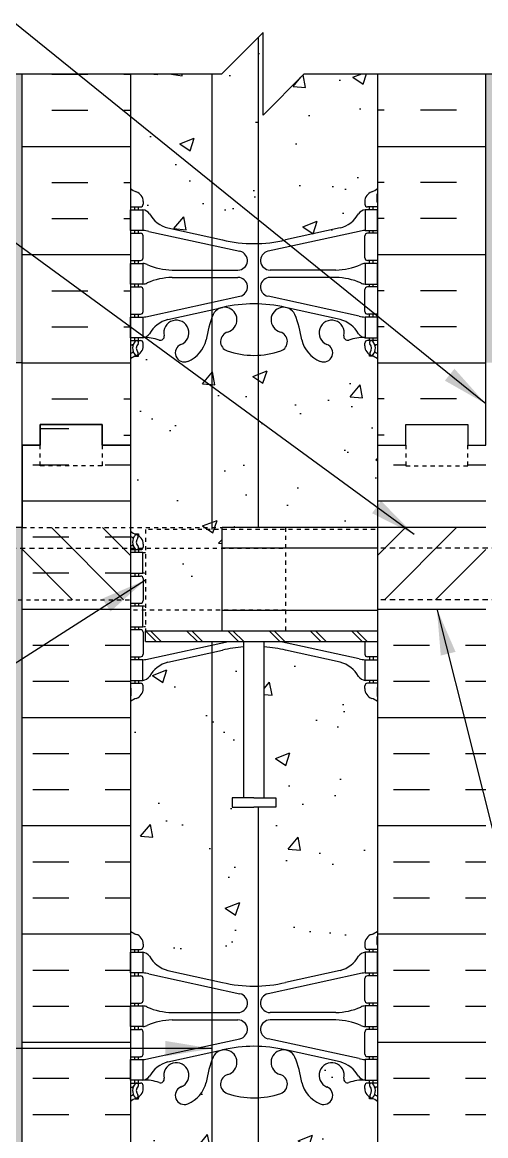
# Model space of a CAD drawing. Header units: inches. Extents: x 380.7 to 431.2, y 168.7 to 250.6.
# Drawn here: x 400.33 to 411.58, y 197.98 to 224.98 of the extents above; entities that cross this region are included whole.
import ezdxf

# ---------------------------------------------------------------- set-up
doc = ezdxf.new("R2010")
doc.units = ezdxf.units.IN
doc.header["$LTSCALE"] = 0.5
doc.header["$MEASUREMENT"] = 0
doc.linetypes.add('DASHED2', pattern=[0.375, 0.25, -0.125])
doc.linetypes.add('HIDDEN2', pattern=[0.1875, 0.125, -0.0625])
for name, color, linetype in [('HATCH', 12, 'Continuous'), ('Hidden2', 12, 'HIDDEN2'), ('line25', 2, 'Continuous'), ('LINE3', 3, 'Continuous'), ('LINE50', 5, 'Continuous'), ('LINE9', 9, 'Continuous'), ('TEXT', 4, 'Continuous'), ('Web_Edge', 9, 'Continuous')]:
    doc.layers.add(name, color=color, linetype=linetype)
doc.styles.add('DIM', font='romans.shx', dxfattribs={"width": 0.7})
doc.dimstyles.new('ext_12', dxfattribs={"dimscale": 12, "dimtxt": 0.09375, "dimasz": 0.09375, "dimexe": 0.09375, "dimexo": 0.0625, "dimgap": 0.0625, "dimtad": 1, "dimdec": 1, "dimzin": 3, "dimdsep": 46, "dimlunit": 4, "dimtxsty": 'DIM', "dimcen": 0.09, "dimdle": 0.09375, "dimclrt": 4, "dimadec": 0, "dimazin": 0, "dimtfac": 1, "dimtdec": 1, "dimtmove": 2, "dimatfit": 3, "dimfxl": 1, "dimfrac": 2, "dimtolj": 1, "dimtzin": 0, "dimarcsym": 0})

msp = doc.modelspace()

# ---------------------------------------------------------------- hatches: boundary and pattern name
at = {"layer": 'HATCH'}
h = msp.add_hatch(dxfattribs=at)
h.set_pattern_fill('AR-CONC', color=256, scale=0.5)
h.set_pattern_definition([(50, (0, 0), (3.586301, -0.31376), [0.375, -4.125]), (355, (0, 0), (-0.693757, 3.76096), [0.3, -3.3]), (100.45144, (0.299, -0.026), (2.892544, 3.4472), [0.3187, -3.50571]), (46.1842, (0, 1), (5.336207, -0.827596), [0.5625, -6.1875]), (96.6356, (0.4447, 0.931), (4.67331, 4.870593), [0.47805, -5.25857]), (351.1842, (0, 1), (4.67331, 4.87059), [0.45, -4.95]), (21, (0.5, 0.75), (2.984535, -2.013094), [0.375, -4.125]), (326, (0.5, 0.75), (1.216577, 3.62575), [0.3, -3.3]), (71.45144, (0.7487, 0.5822), (4.201112, 1.612656), [0.3187, -3.50571]), (37.5, (0, 0), (0.0607993, 1.6644693), [0, -3.26, 0, -3.35, 0, -3.3125]), (7.5, (0, 0), (1.315348, 1.9720586), [0, -1.91, 0, -3.185, 0, -1.2625]), (327.5, (-1.115, 0), (2.669112, -0.1127744), [0, -1.25, 0, -3.9, 0, -5.175]), (317.5, (-1.615, 0), (2.915931, 0.500525), [0, -1.625, 0, -2.59, 0, -3.675])])
h.paths.add_polyline_path([(411.575, 241.057), (411.074, 241.057), (410.85, 241.139), (411.075, 241.22), (411.575, 241.22), (411.575, 242.954), (412.075, 242.954), (405.95, 243.954), (399.825, 242.954), (400.325, 242.954), (400.325, 241.22), (400.826, 241.22), (401.05, 241.139), (400.826, 241.057), (400.325, 241.057), (400.325, 232.727), (400.763, 232.727), (400.763, 233.227), (402.263, 233.227), (402.263, 232.727), (402.95, 232.727), (402.95, 230.638, 0.064398), (403.06, 230.572), (403.15, 230.572), (403.15, 230.531, -0.249069), (403.26, 230.323), (403.26, 230.256, -0.414214), (403.198, 230.193), (403.15, 230.193), (403.15, 230.123), (403.255, 230.123, 0.10046), (403.649, 230.181, -0.601435), (403.768, 230.076, 2.182095), (404.178, 230.289, -1), (404.342, 230.697, -0.24438), (404.79, 230.176, 0.053157), (404.956, 229.562, 1.553132), (405.314, 229.987, -0.735593), (405.302, 230.445, -0.082755), (405.95, 230.553, -0.082755), (406.599, 230.445, -0.735593), (406.586, 229.987, 1.553132), (406.944, 229.562, 0.053157), (407.11, 230.176, -0.24438), (407.558, 230.697, -1), (407.722, 230.289, 2.182095), (408.132, 230.076, -0.601435), (408.251, 230.181, 0.10046), (408.645, 230.123), (408.75, 230.123), (408.75, 230.193), (408.703, 230.193, -0.414214), (408.64, 230.256), (408.64, 230.323, -0.249069), (408.75, 230.531), (408.75, 230.572), (408.84, 230.572, 0.064398), (408.95, 230.638), (408.95, 232.727), (409.638, 232.727), (409.638, 233.227), (411.138, 233.227), (411.138, 232.727), (411.575, 232.727)])
h.paths.add_polyline_path([(405.753, 240.993), (406.016, 240.69), (406.05, 240.708, -2.114532), (406.05, 240.651), (406.016, 240.69), (405.734, 240.546, -1.846412)], flags=16)
h.paths.add_polyline_path([(406.169, 227.227), (406.169, 225.227), (407.169, 226.227), (408.95, 226.227), (408.95, 226.509, 0.082415), (408.807, 226.588, -0.317837), (408.64, 226.823), (408.64, 226.891, -0.414214), (408.703, 226.953), (408.75, 226.953), (408.75, 227.023), (408.645, 227.023, -0.188973), (408.489, 227.118, 0.196323), (408.04, 227.465), (406.718, 227.755, 0.057795), (405.95, 227.844, 0.057795), (405.182, 227.755), (403.86, 227.465, 0.196323), (403.411, 227.118, -0.188973), (403.255, 227.023), (403.15, 227.023), (403.15, 226.953), (403.198, 226.953, -0.414214), (403.26, 226.891), (403.26, 226.823, -0.317837), (403.094, 226.588, 0.082415), (402.95, 226.509), (402.95, 226.227), (405.169, 226.227)])
h.paths.add_polyline_path([(408.95, 223.727), (407.169, 223.727), (406.169, 222.727), (406.169, 224.727), (405.169, 223.727), (402.95, 223.727), (402.95, 220.946, 0.082415), (403.094, 220.867, -0.317837), (403.26, 220.631), (403.26, 220.564, -0.414214), (403.198, 220.501), (403.15, 220.501), (403.15, 220.431), (403.255, 220.431, -0.188973), (403.411, 220.336, 0.196323), (403.86, 219.99), (405.182, 219.7, 0.057795), (405.95, 219.61, 0.057795), (406.718, 219.7), (408.04, 219.99, 0.196323), (408.489, 220.336, -0.188973), (408.645, 220.431), (408.75, 220.431), (408.75, 220.501), (408.703, 220.501, -0.414214), (408.64, 220.564), (408.64, 220.631, -0.317837), (408.807, 220.867, 0.082415), (408.95, 220.946)])
h.paths.add_polyline_path([(408.95, 216.816, 0.064398), (408.84, 216.882), (408.75, 216.882), (408.75, 216.924, -0.249069), (408.64, 217.131), (408.64, 217.199, -0.414214), (408.703, 217.261), (408.75, 217.261), (408.75, 217.331), (408.645, 217.331, 0.10046), (408.251, 217.274, -0.601435), (408.132, 217.379, 2.182095), (407.722, 217.166, -1), (407.558, 216.757, -0.24438), (407.11, 217.278, 0.053157), (406.944, 217.892, 0.223253), (406.744, 218.057), (406.724, 218.061, 0.955472), (406.586, 217.468, -0.735593), (406.599, 217.01, -0.082755), (405.95, 216.902, -0.082755), (405.302, 217.01, -0.735593), (405.314, 217.468, 0.955472), (405.176, 218.061), (405.156, 218.057, 0.223253), (404.956, 217.892, 0.053157), (404.79, 217.278, -0.24438), (404.342, 216.757, -1), (404.178, 217.166, 2.182095), (403.768, 217.379, -0.601435), (403.649, 217.274, 0.10046), (403.255, 217.331), (403.15, 217.331), (403.15, 217.261), (403.198, 217.261, -0.414214), (403.26, 217.199), (403.26, 217.131, -0.249069), (403.15, 216.924), (403.15, 216.882), (403.06, 216.882, 0.064398), (402.95, 216.816), (402.95, 214.727), (402.95, 212.727), (405.176, 212.727), (408.95, 212.727), (408.95, 214.727)])
h.paths.add_polyline_path([(405.176, 212.68), (403.315, 212.68), (403.315, 212.227), (405.176, 212.227)], flags=17)
h.paths.add_polyline_path([(405.176, 212.227), (403.315, 212.227), (403.315, 210.727), (405.176, 210.727)])
h.paths.add_polyline_path([(405.176, 210.727), (403.315, 210.727), (403.315, 210.227), (405.176, 210.227)])
h.paths.add_polyline_path([(408.95, 208.509, 0.082415), (408.807, 208.588, -0.317837), (408.64, 208.823), (408.64, 208.891, -0.414214), (408.703, 208.953), (408.75, 208.953), (408.75, 209.023), (408.645, 209.023, -0.188973), (408.489, 209.118, 0.196323), (408.04, 209.465), (406.718, 209.755, 0.039111), (406.2, 209.835), (406.2, 206.175), (406.479, 206.175), (406.479, 205.949), (406.219, 205.949), (405.95, 205.949), (405.422, 205.949), (405.422, 206.175), (405.7, 206.175), (405.7, 209.835, 0.039111), (405.182, 209.755), (403.86, 209.465, 0.196323), (403.411, 209.118, -0.188973), (403.255, 209.023), (403.15, 209.023), (403.15, 208.953), (403.198, 208.953, -0.414214), (403.26, 208.891), (403.26, 208.823, -0.317837), (403.094, 208.588, 0.082415), (402.95, 208.509), (402.95, 202.946, 0.082415), (403.094, 202.867, -0.317837), (403.26, 202.631), (403.26, 202.564, -0.414214), (403.198, 202.501), (403.15, 202.501), (403.15, 202.431), (403.255, 202.431, -0.188973), (403.411, 202.336, 0.196323), (403.86, 201.99), (405.182, 201.7, 0.057795), (405.95, 201.61, 0.057795), (406.718, 201.7), (408.04, 201.99, 0.196323), (408.489, 202.336, -0.188973), (408.645, 202.431), (408.75, 202.431), (408.75, 202.501), (408.703, 202.501, -0.414214), (408.64, 202.564), (408.64, 202.631, -0.317837), (408.807, 202.867, 0.082415), (408.95, 202.946)])
h.paths.add_polyline_path([(403.315, 211.616, 0.015101), (403.255, 211.623), (403.15, 211.623), (403.15, 211.553), (403.198, 211.553, -0.414214), (403.26, 211.491), (403.26, 210.956, -0.414214), (403.198, 210.893), (403.15, 210.893), (403.15, 210.823), (403.255, 210.823, -0.069724), (403.315, 210.814)])
h.paths.add_polyline_path([(405.329, 209.968), (403.315, 209.968), (403.315, 210.227), (403.315, 210.333, -0.069724), (403.255, 210.323), (403.15, 210.323), (403.15, 210.253), (403.198, 210.253, -0.414214), (403.26, 210.191), (403.26, 209.656, -0.414214), (403.198, 209.593), (403.15, 209.593), (403.15, 209.523), (403.255, 209.523, 0.036537), (403.399, 209.547)])
h.paths.add_polyline_path([(403.315, 212.68), (405.176, 212.68), (405.176, 212.727), (402.95, 212.727), (402.95, 212.638, 0.064398), (403.06, 212.572), (403.15, 212.572), (403.15, 212.531, -0.249069), (403.26, 212.323), (403.26, 212.256, -0.119718), (403.253, 212.227), (403.315, 212.227)])
h.paths.add_polyline_path([(403.315, 212.227), (403.253, 212.227, -0.280582), (403.198, 212.193), (403.15, 212.193), (403.15, 212.123), (403.255, 212.123, 0.014996), (403.315, 212.122)])
h.paths.add_polyline_path([(408.95, 196.727), (408.95, 198.816, 0.064398), (408.84, 198.882), (408.75, 198.882), (408.75, 198.924, -0.249069), (408.64, 199.131), (408.64, 199.199, -0.414214), (408.703, 199.261), (408.75, 199.261), (408.75, 199.331), (408.645, 199.331, 0.10046), (408.251, 199.274, -0.601435), (408.132, 199.379, 2.182095), (407.722, 199.166, -1), (407.558, 198.757, -0.24438), (407.11, 199.278, 0.053157), (406.944, 199.892, 0.223253), (406.744, 200.057), (406.724, 200.061, 0.955472), (406.586, 199.468, -0.735593), (406.599, 199.01, -0.082755), (405.95, 198.902, -0.082755), (405.302, 199.01, -0.735593), (405.314, 199.468, 0.955472), (405.176, 200.061), (405.156, 200.057, 0.223253), (404.956, 199.892, 0.053157), (404.79, 199.278, -0.24438), (404.342, 198.757, -1), (404.178, 199.166, 2.182095), (403.768, 199.379, -0.601435), (403.649, 199.274, 0.10046), (403.255, 199.331), (403.15, 199.331), (403.15, 199.261), (403.198, 199.261, -0.414214), (403.26, 199.199), (403.26, 199.131, -0.249069), (403.15, 198.924), (403.15, 198.882), (403.06, 198.882, 0.064398), (402.95, 198.816), (402.95, 196.727), (402.95, 194.638, 0.064398), (403.06, 194.572), (403.15, 194.572), (403.15, 194.531, -0.249069), (403.26, 194.323), (403.26, 194.256, -0.414214), (403.198, 194.193), (403.15, 194.193), (403.15, 194.123), (403.255, 194.123, 0.10046), (403.649, 194.181, -0.601435), (403.768, 194.076, 2.182095), (404.178, 194.289, -1), (404.342, 194.697, -0.24438), (404.79, 194.176, 0.053157), (404.956, 193.562, 0.223253), (405.156, 193.397), (405.176, 193.393, 0.955472), (405.314, 193.987, -0.735593), (405.302, 194.445, -0.082755), (405.95, 194.553, -0.082755), (406.599, 194.445, -0.735593), (406.586, 193.987, 0.955472), (406.724, 193.393), (406.744, 193.397, 0.223253), (406.944, 193.562, 0.053157), (407.11, 194.176, -0.24438), (407.558, 194.697, -1), (407.722, 194.289, 2.182095), (408.132, 194.076, -0.601435), (408.251, 194.181, 0.10046), (408.645, 194.123), (408.75, 194.123), (408.75, 194.193), (408.703, 194.193, -0.414214), (408.64, 194.256), (408.64, 194.323, -0.249069), (408.75, 194.531), (408.75, 194.572), (408.84, 194.572, 0.064398), (408.95, 194.638)])
h.paths.add_polyline_path([(408.95, 190.509, 0.082415), (408.807, 190.588, -0.317837), (408.64, 190.823), (408.64, 190.891, -0.414214), (408.703, 190.953), (408.75, 190.953), (408.75, 191.023), (408.645, 191.023, -0.188973), (408.489, 191.118, 0.196323), (408.04, 191.465), (406.718, 191.755, 0.057795), (405.95, 191.844, 0.057795), (405.182, 191.755), (403.86, 191.465, 0.196323), (403.411, 191.118, -0.188973), (403.255, 191.023), (403.15, 191.023), (403.15, 190.953), (403.198, 190.953, -0.414214), (403.26, 190.891), (403.26, 190.823, -0.317837), (403.094, 190.588, 0.082415), (402.95, 190.509), (402.95, 187.73), (404.95, 187.73), (405.95, 188.73), (405.95, 187.73), (405.95, 186.73), (406.95, 187.73), (408.95, 187.73)])
h = msp.add_hatch(dxfattribs=at)
h.set_pattern_fill('AR-SAND', color=256, scale=0.25, style=0)
h.set_pattern_definition([(37.5, (411.86765, 230.958), (-0.015748, 0.481706), [0, -0.38, 0, -0.425, 0, -0.40625]), (7.5, (411.86765, 230.958), (0.442444, 0.705537), [0, -0.205, 0, -0.3425, 0, -0.13125]), (327.5, (411.56015, 230.958), (0.778535, 0.001415), [0, -0.125, 0, -0.45, 0, -0.5875]), (317.5, (411.56015, 230.958), (0.751532, 0.21942), [0, -0.0625, 0, -0.295, 0, -0.3375])])
h.paths.add_polyline_path([(412.075, 241.057), (411.575, 241.057), (411.575, 232.727), (411.575, 226.227), (412.075, 226.227)])
h.paths.add_polyline_path([(412.075, 242.954), (411.575, 242.954), (411.575, 241.22), (412.075, 241.22)])
h.paths.add_polyline_path([(399.825, 241.057), (399.825, 226.227), (400.325, 226.227), (400.325, 232.727), (400.325, 241.057)])
h.paths.add_polyline_path([(400.325, 242.954), (399.825, 242.954), (399.825, 241.22), (400.325, 241.22)])
h.paths.add_polyline_path([(400.325, 223.727), (399.825, 223.727), (399.825, 216.727), (400.325, 216.727)])
h.paths.add_polyline_path([(412.075, 223.727), (411.575, 223.727), (411.575, 216.727), (412.075, 216.727)])
h = msp.add_hatch(dxfattribs=at)
h.set_pattern_fill('INSUL', color=256, scale=7, style=0)
h.set_pattern_definition([(0, (-2523.2114, -182.2822), (0, 2.625), []), (0, (-2523.2114, -181.4072), (0, 2.625), [0.875, -0.875]), (0, (-2523.2114, -180.5322), (0, 2.625), [0.875, -0.875])])
h.paths.add_polyline_path([(402.95, 223.727), (400.325, 223.727), (400.325, 214.727), (400.763, 214.727), (400.763, 215.227), (402.263, 215.227), (402.263, 214.727), (402.95, 214.727)])
h = msp.add_hatch(dxfattribs=at)
h.set_pattern_fill('INSUL', color=256, scale=7, style=0)
h.set_pattern_definition([(180, (3335.1118, -182.2822), (0, 2.625), []), (180, (3335.1118, -181.4072), (0, 2.625), [0.875, -0.875]), (180, (3335.1118, -180.5322), (0, 2.625), [0.875, -0.875])])
h.paths.add_polyline_path([(411.575, 223.727), (408.95, 223.727), (408.95, 214.727), (409.638, 214.727), (409.638, 215.227), (411.138, 215.227), (411.138, 214.727), (411.575, 214.727)])
h = msp.add_hatch(dxfattribs=at)
h.set_pattern_fill('INSUL', color=256, scale=7, style=0)
h.set_pattern_definition([(0, (409.3325, 202.875), (0, 2.625), []), (0, (409.3325, 203.75), (0, 2.625), [0.875, -0.875]), (0, (409.3325, 204.625), (0, 2.625), [0.875, -0.875])])
h.paths.add_polyline_path([(411.575, 210.977), (408.95, 210.977), (408.95, 196.727), (409.638, 196.727), (409.638, 197.227), (411.138, 197.227), (411.138, 196.727), (411.575, 196.727)])
h.paths.add_polyline_path([(411.575, 214.727), (411.138, 214.727), (411.138, 214.227), (409.638, 214.227), (409.638, 214.727), (408.95, 214.727), (408.95, 212.727), (411.575, 212.727)])
h.paths.add_polyline_path([(400.325, 196.727), (400.763, 196.727), (400.763, 197.227), (402.263, 197.227), (402.263, 196.727), (402.95, 196.727), (402.95, 214.727), (402.263, 214.727), (402.263, 215.227), (400.763, 215.227), (400.763, 214.727), (400.325, 214.727)])
h = msp.add_hatch(dxfattribs=at)
h.set_pattern_fill('AR-SAND', color=256, scale=0.25, style=0)
h.set_pattern_definition([(142.5, (575.3307, -51.72275), (0.01574834, 0.48170594), [0, -0.38, 0, -0.425, 0, -0.40625]), (172.5, (575.3307, -51.72275), (-0.4424442, 0.7055365), [0, -0.205, 0, -0.3425, 0, -0.13125]), (212.5, (575.6382, -51.72275), (-0.77853547, 0.00141476), [0, -0.125, 0, -0.45, 0, -0.5875]), (222.5, (575.6382, -51.72275), (-0.7515317, 0.2194189), [0, -0.0625, 0, -0.295, 0, -0.3375])])
h.paths.add_polyline_path([(399.825, 212.727), (400.325, 212.727), (400.325, 196.668), (400.325, 187.668), (399.825, 187.668)])
h = msp.add_hatch(dxfattribs=at)
h.set_pattern_fill('ANSI31', color=256, scale=7, style=0)
h.set_pattern_definition([(135, (480.0575, 17.3853), (0.6187184, 0.6187184), [])])
h.paths.add_polyline_path([(400.325, 212.227), (402.95, 212.227), (402.95, 210.977), (400.325, 210.977)])
h.paths.add_polyline_path([(400.325, 212.727), (402.825, 212.727), (402.95, 212.727), (402.95, 212.227), (400.325, 212.227)])
h = msp.add_hatch(dxfattribs=at)
h.set_pattern_fill('ANSI31', color=256, scale=7, style=0)
h.set_pattern_definition([(45, (331.8429, 17.3853), (-0.6187184, 0.6187184), [])])
h.paths.add_polyline_path([(411.575, 212.227), (408.95, 212.227), (408.95, 210.977), (411.575, 210.977)])
h.paths.add_polyline_path([(411.575, 212.727), (409.075, 212.727), (408.95, 212.727), (408.95, 212.227), (411.575, 212.227)])

# ---------------------------------------------------------------- linework, layer by layer
at = {"layer": 'HATCH', "linetype": 'HIDDEN2'}
for p, q in [((403.315, 212.68), (403.315, 210.227)), ((408.888, 212.68), (403.315, 212.68))]:
    msp.add_line(p, q, dxfattribs=at)
at = {"layer": 'HATCH', "linetype": 'HIDDEN2', "ltscale": 2}
for p, q in [((399.825, 212.227), (402.95, 212.227)), ((412.075, 212.227), (408.95, 212.227)), ((412.075, 210.977), (408.95, 210.977))]:
    msp.add_line(p, q, dxfattribs=at)
at = {"layer": 'HATCH'}
for p, q in [((403.315, 210.227), (403.575, 209.968)), ((403.44, 210.227), (403.7, 209.968)), ((404.315, 210.227), (404.575, 209.968)), ((404.44, 210.227), (404.7, 209.968)), ((405.315, 210.227), (405.575, 209.968)), ((405.44, 210.227), (405.7, 209.968)), ((406.315, 210.227), (406.575, 209.968)), ((406.44, 210.227), (406.7, 209.968)), ((407.315, 210.227), (407.575, 209.968)), ((407.44, 210.227), (407.7, 209.968)), ((408.315, 210.227), (408.575, 209.968)), ((408.44, 210.227), (408.7, 209.968))]:
    msp.add_line(p, q, dxfattribs=at)
at = {"layer": 'Hidden2'}
for p, q in [((406.725, 210.227), (406.725, 212.727)), ((402.95, 212.227), (406.725, 212.227)), ((399.825, 210.977), (402.95, 210.977)), ((406.725, 210.727), (402.95, 210.727))]:
    msp.add_line(p, q, dxfattribs=at)
msp.add_lwpolyline([(400.325, 212.727), (405.176, 212.727)], dxfattribs=at)
at = {"layer": 'line25'}
for p, q in [((402.95, 223.727), (402.95, 214.727)), ((408.95, 223.727), (409.075, 223.727)), ((408.95, 223.727), (408.95, 214.727)), ((399.825, 216.727), (400.325, 216.727)), ((402.95, 214.727), (402.95, 196.727)), ((408.95, 214.727), (408.95, 196.727)), ((400.325, 212.727), (381.685, 212.727)), ((405.176, 210.227), (405.176, 212.727)), ((408.95, 212.227), (405.176, 212.227)), ((405.176, 210.727), (408.95, 210.727)), ((403.315, 210.227), (408.95, 210.227)), ((403.315, 209.968), (403.315, 210.227)), ((403.315, 209.968), (408.95, 209.968)), ((405.7, 206.175), (405.7, 209.968)), ((406.2, 206.175), (406.2, 209.968))]:
    msp.add_line(p, q, dxfattribs=at)
for points in [[(411.575, 212.727), (405.176, 212.727)], [(405.95, 206.175), (405.422, 206.175), (405.422, 205.949), (405.95, 205.949)], [(405.95, 206.175), (406.479, 206.175), (406.479, 205.949), (406.219, 205.949)], [(406.219, 205.949), (405.95, 205.949)]]:
    msp.add_lwpolyline(points, dxfattribs=at)
at = {"layer": 'LINE3'}
for p, q in [((406.05, 224.608), (406.05, 212.727)), ((404.927, 223.727), (404.927, 212.68)), ((404.927, 209.968), (404.927, 187.73)), ((406.05, 205.949), (406.05, 186.83))]:
    msp.add_line(p, q, dxfattribs=at)
at = {"layer": 'LINE50'}
for p, q in [((400.325, 214.727), (400.325, 223.727)), ((400.325, 196.727), (400.325, 214.727)), ((400.325, 214.727), (400.325, 212.727))]:
    msp.add_line(p, q, dxfattribs=at)
for points in [[(408.95, 214.727), (409.638, 214.727), (409.638, 215.227), (411.138, 215.227), (411.138, 214.727), (411.575, 214.727), (411.575, 223.727)], [(402.95, 214.727), (402.263, 214.727), (402.263, 215.227), (400.763, 215.227), (400.763, 214.727), (400.325, 214.727)], [(400.325, 214.727), (400.763, 214.727), (400.763, 215.227), (402.263, 215.227), (402.263, 214.727), (402.95, 214.727)]]:
    msp.add_lwpolyline(points, dxfattribs=at)
at = {"layer": 'LINE9'}
for p, q in [((405.169, 223.727), (406.169, 224.727)), ((406.169, 222.727), (406.169, 224.727)), ((399.013, 223.727), (405.169, 223.727)), ((407.169, 223.727), (406.169, 222.727)), ((407.169, 223.727), (413.325, 223.727))]:
    msp.add_line(p, q, dxfattribs=at)
at = {"layer": 'LINE9', "linetype": 'DASHED2', "ltscale": 0.15}
for points in [[(402.263, 214.727), (402.263, 214.727), (402.263, 214.227), (400.763, 214.227), (400.763, 214.727), (400.763, 214.727)], [(402.263, 214.727), (402.263, 214.727), (402.263, 214.227), (400.763, 214.227), (400.763, 214.727), (400.763, 214.727)], [(409.638, 214.727), (409.638, 214.727), (409.638, 214.227), (411.138, 214.227), (411.138, 214.727), (411.138, 214.727)]]:
    msp.add_lwpolyline(points, dxfattribs=at)
at = {"layer": 'Web_Edge'}
for p, q in [((402.96, 220.621), (402.96, 220.807)), ((408.94, 220.621), (408.94, 220.807)), ((403.26, 220.631), (403.26, 220.564)), ((408.64, 220.631), (408.64, 220.564)), ((402.95, 220.501), (403.198, 220.501)), ((403.06, 220.431), (403.06, 220.501)), ((403.15, 220.431), (403.15, 220.501)), ((408.95, 220.501), (408.703, 220.501)), ((408.75, 220.431), (408.75, 220.501)), ((408.84, 220.431), (408.84, 220.501)), ((402.95, 219.861), (403.198, 219.861)), ((403.06, 219.861), (403.06, 219.931)), ((403.15, 219.861), (403.15, 219.931)), ((403.26, 219.264), (403.26, 219.799)), ((403.399, 219.907), (405.61, 219.426)), ((403.86, 219.99), (405.182, 219.7)), ((408.501, 219.907), (406.29, 219.426)), ((408.04, 219.99), (406.718, 219.7)), ((408.64, 219.264), (408.64, 219.799)), ((408.95, 219.861), (408.703, 219.861)), ((408.75, 219.861), (408.75, 219.931)), ((408.84, 219.861), (408.84, 219.931)), ((402.95, 219.201), (403.198, 219.201)), ((403.06, 219.131), (403.06, 219.201)), ((403.15, 219.131), (403.15, 219.201)), ((408.95, 219.201), (408.703, 219.201)), ((408.75, 219.131), (408.75, 219.201)), ((408.84, 219.131), (408.84, 219.201)), ((403.965, 218.971), (405.561, 218.971)), ((407.935, 218.971), (406.339, 218.971)), ((403.965, 218.791), (405.561, 218.791)), ((407.935, 218.791), (406.339, 218.791)), ((402.95, 218.561), (403.198, 218.561)), ((403.06, 218.561), (403.06, 218.631)), ((403.15, 218.561), (403.15, 218.631)), ((403.26, 217.964), (403.26, 218.499)), ((408.64, 217.964), (408.64, 218.499)), ((408.95, 218.561), (408.703, 218.561)), ((408.75, 218.561), (408.75, 218.631)), ((408.84, 218.561), (408.84, 218.631)), ((403.399, 217.855), (405.61, 218.336)), ((408.501, 217.855), (406.29, 218.336)), ((402.95, 217.901), (403.198, 217.901)), ((403.06, 217.831), (403.06, 217.901)), ((403.15, 217.831), (403.15, 217.901)), ((403.86, 217.772), (405.182, 218.063)), ((408.04, 217.772), (406.718, 218.063)), ((408.95, 217.901), (408.703, 217.901)), ((408.75, 217.831), (408.75, 217.901)), ((408.84, 217.831), (408.84, 217.901)), ((403.06, 217.261), (403.06, 217.331)), ((403.15, 217.261), (403.15, 217.331)), ((408.75, 217.261), (408.75, 217.331)), ((408.84, 217.261), (408.84, 217.331)), ((402.95, 217.261), (403.198, 217.261)), ((402.95, 217.161), (402.992, 217.161)), ((403.26, 217.131), (403.26, 217.199)), ((408.64, 217.131), (408.64, 217.199)), ((408.95, 217.261), (408.703, 217.261)), ((408.95, 217.161), (408.908, 217.161)), ((403.06, 216.882), (403.15, 216.882)), ((403.15, 216.882), (403.15, 216.924)), ((408.75, 216.882), (408.75, 216.924)), ((408.84, 216.882), (408.75, 216.882)), ((403.06, 212.572), (403.15, 212.572)), ((403.15, 212.572), (403.15, 212.531)), ((402.95, 212.293), (402.992, 212.293)), ((402.95, 212.193), (403.198, 212.193)), ((403.06, 212.193), (403.06, 212.123)), ((403.15, 212.193), (403.15, 212.123)), ((403.26, 212.323), (403.26, 212.256)), ((402.95, 211.553), (403.198, 211.553)), ((403.06, 211.623), (403.06, 211.553)), ((403.15, 211.623), (403.15, 211.553)), ((403.26, 211.491), (403.26, 210.956)), ((402.95, 210.893), (403.198, 210.893)), ((403.06, 210.893), (403.06, 210.823)), ((403.15, 210.893), (403.15, 210.823)), ((403.06, 210.323), (403.06, 210.253)), ((403.15, 210.323), (403.15, 210.253)), ((402.95, 210.253), (403.198, 210.253)), ((403.26, 210.191), (403.26, 209.656)), ((403.399, 209.547), (405.329, 209.968)), ((403.86, 209.465), (405.182, 209.755)), ((408.501, 209.547), (406.571, 209.968)), ((408.04, 209.465), (406.718, 209.755)), ((408.64, 209.968), (408.64, 209.656)), ((402.95, 209.593), (403.198, 209.593)), ((403.06, 209.593), (403.06, 209.523)), ((403.15, 209.593), (403.15, 209.523)), ((408.95, 209.593), (408.703, 209.593)), ((408.75, 209.593), (408.75, 209.523)), ((408.84, 209.593), (408.84, 209.523)), ((402.95, 208.953), (403.198, 208.953)), ((403.06, 209.023), (403.06, 208.953)), ((403.15, 209.023), (403.15, 208.953)), ((408.95, 208.953), (408.703, 208.953)), ((408.75, 209.023), (408.75, 208.953)), ((408.84, 209.023), (408.84, 208.953)), ((402.96, 208.833), (402.96, 208.647)), ((403.26, 208.823), (403.26, 208.891)), ((408.64, 208.823), (408.64, 208.891)), ((408.94, 208.833), (408.94, 208.647)), ((402.96, 202.621), (402.96, 202.807)), ((408.94, 202.621), (408.94, 202.807)), ((402.95, 202.501), (403.198, 202.501)), ((403.06, 202.431), (403.06, 202.501)), ((403.15, 202.431), (403.15, 202.501)), ((403.26, 202.631), (403.26, 202.564)), ((408.64, 202.631), (408.64, 202.564)), ((408.95, 202.501), (408.703, 202.501)), ((408.75, 202.431), (408.75, 202.501)), ((408.84, 202.431), (408.84, 202.501)), ((403.06, 201.861), (403.06, 201.931)), ((403.15, 201.861), (403.15, 201.931)), ((403.399, 201.907), (405.61, 201.426)), ((403.86, 201.99), (405.182, 201.7)), ((408.501, 201.907), (406.29, 201.426)), ((408.04, 201.99), (406.718, 201.7)), ((408.75, 201.861), (408.75, 201.931)), ((408.84, 201.861), (408.84, 201.931)), ((402.95, 201.861), (403.198, 201.861)), ((403.26, 201.264), (403.26, 201.799)), ((408.64, 201.264), (408.64, 201.799)), ((408.95, 201.861), (408.703, 201.861)), ((402.95, 201.201), (403.198, 201.201)), ((403.06, 201.131), (403.06, 201.201)), ((403.15, 201.131), (403.15, 201.201)), ((408.95, 201.201), (408.703, 201.201)), ((408.75, 201.131), (408.75, 201.201)), ((408.84, 201.131), (408.84, 201.201)), ((403.965, 200.971), (405.561, 200.971)), ((407.935, 200.971), (406.339, 200.971)), ((402.95, 200.561), (403.198, 200.561)), ((403.06, 200.561), (403.06, 200.631)), ((403.15, 200.561), (403.15, 200.631)), ((403.965, 200.791), (405.561, 200.791)), ((407.935, 200.791), (406.339, 200.791)), ((408.95, 200.561), (408.703, 200.561)), ((408.75, 200.561), (408.75, 200.631)), ((408.84, 200.561), (408.84, 200.631)), ((403.26, 199.964), (403.26, 200.499)), ((403.399, 199.855), (405.61, 200.336)), ((408.501, 199.855), (406.29, 200.336)), ((408.64, 199.964), (408.64, 200.499)), ((403.86, 199.772), (405.182, 200.063)), ((408.04, 199.772), (406.718, 200.063)), ((402.95, 199.901), (403.198, 199.901)), ((403.06, 199.831), (403.06, 199.901)), ((403.15, 199.831), (403.15, 199.901)), ((408.95, 199.901), (408.703, 199.901)), ((408.75, 199.831), (408.75, 199.901)), ((408.84, 199.831), (408.84, 199.901)), ((402.95, 199.261), (403.198, 199.261)), ((403.06, 199.261), (403.06, 199.331)), ((403.15, 199.261), (403.15, 199.331)), ((408.95, 199.261), (408.703, 199.261)), ((408.75, 199.261), (408.75, 199.331)), ((408.84, 199.261), (408.84, 199.331)), ((402.95, 199.161), (402.992, 199.161)), ((403.26, 199.131), (403.26, 199.199)), ((408.64, 199.131), (408.64, 199.199)), ((408.95, 199.161), (408.908, 199.161)), ((403.06, 198.882), (403.15, 198.882)), ((403.15, 198.882), (403.15, 198.924)), ((408.75, 198.882), (408.75, 198.924)), ((408.84, 198.882), (408.75, 198.882))]:
    msp.add_line(p, q, dxfattribs=at)
for points in [[(402.955, 220.431), (403.255, 220.431), (403.255, 219.931), (402.955, 219.931)], [(408.945, 220.431), (408.645, 220.431), (408.645, 219.931), (408.945, 219.931)], [(402.955, 219.131), (403.255, 219.131), (403.255, 218.631), (402.955, 218.631)], [(408.945, 219.131), (408.645, 219.131), (408.645, 218.631), (408.945, 218.631)], [(402.955, 217.831), (403.255, 217.831), (403.255, 217.331), (402.955, 217.331)], [(408.945, 217.831), (408.645, 217.831), (408.645, 217.331), (408.945, 217.331)], [(402.955, 211.623), (403.255, 211.623), (403.255, 212.123), (402.955, 212.123)], [(402.955, 210.323), (403.255, 210.323), (403.255, 210.823), (402.955, 210.823)], [(402.955, 209.023), (403.255, 209.023), (403.255, 209.523), (402.955, 209.523)], [(408.945, 209.023), (408.645, 209.023), (408.645, 209.523), (408.945, 209.523)], [(402.955, 202.431), (403.255, 202.431), (403.255, 201.931), (402.955, 201.931)], [(408.945, 202.431), (408.645, 202.431), (408.645, 201.931), (408.945, 201.931)], [(402.955, 201.131), (403.255, 201.131), (403.255, 200.631), (402.955, 200.631)], [(408.945, 201.131), (408.645, 201.131), (408.645, 200.631), (408.945, 200.631)], [(402.955, 199.831), (403.255, 199.831), (403.255, 199.331), (402.955, 199.331)], [(408.945, 199.831), (408.645, 199.831), (408.645, 199.331), (408.945, 199.331)]]:
    msp.add_lwpolyline(points, close=True, dxfattribs=at)
for centre, radius, start, end in [((403.26, 221.338), 0.5, 231.6833, 250.5288), ((403.26, 221.338), 0.6, 238.8907, 238.927), ((402.94, 220.807), 0.02, 360, 58.927), ((403.01, 220.631), 0.25, 0, 70.5288), ((408.89, 220.631), 0.25, 109.4712, 180), ((408.64, 221.338), 0.5, 289.4712, 308.3167), ((408.96, 220.807), 0.02, 121.073, 180), ((408.64, 221.338), 0.6, 301.073, 301.1093), ((402.94, 220.621), 0.02, 299.988, 360), ((403.198, 220.564), 0.0625, 270, 0), ((408.703, 220.564), 0.0625, 180, 270), ((408.96, 220.621), 0.02, 180, 240.012), ((403.212, 220.185), 0.25, 37.2777, 80.0823), ((404.06, 220.713), 0.75, 210.155, 254.5838), ((407.841, 220.713), 0.75, 285.4162, 329.845), ((408.688, 220.185), 0.25, 99.9177, 142.7223), ((403.198, 219.799), 0.0625, 0, 90), ((403.165, 218.935), 1, 76.4291, 84.7991), ((408.736, 218.935), 1, 95.2009, 103.5709), ((408.703, 219.799), 0.0625, 90, 180), ((405.95, 222.967), 3.356, 256.7692, 270), ((405.95, 222.967), 3.356, 270, 283.2308), ((403.198, 219.264), 0.0625, 270, 0), ((405.561, 219.201), 0.23, 270, 77.6055), ((406.339, 219.201), 0.23, 102.3945, 270), ((408.703, 219.264), 0.0625, 180, 270), ((403.251, 218.912), 0.219, 60.4937, 88.92), ((403.251, 218.912), 0.219, 60.4937, 88.92), ((403.995, 220.571), 1.6, 246.5673, 268.9203), ((403.995, 220.571), 1.6, 246.5673, 268.9203), ((407.905, 220.571), 1.6, 271.0797, 293.4327), ((407.905, 220.571), 1.6, 271.0797, 293.4327), ((408.649, 218.912), 0.219, 91.08, 119.5063), ((408.649, 218.912), 0.219, 91.08, 119.5063), ((403.251, 218.85), 0.219, 271.08, 299.5063), ((403.995, 217.191), 1.6, 91.0797, 113.4327), ((405.561, 218.561), 0.23, 282.3945, 90), ((406.339, 218.561), 0.23, 90, 257.6055), ((407.905, 217.191), 1.6, 66.5673, 88.9203), ((408.649, 218.85), 0.219, 240.4937, 268.92), ((403.198, 218.499), 0.0625, 0, 90), ((408.703, 218.499), 0.0625, 90, 180), ((405.95, 214.796), 3.356, 90, 103.2308), ((405.95, 214.796), 3.356, 76.7692, 90), ((403.198, 217.964), 0.0625, 270, 0), ((403.165, 218.827), 1, 275.2009, 283.5709), ((407.753, 216.807), 3, 158.8016, 170.9727), ((405.232, 217.762), 0.305, 285.7253, 154.6218), ((406.669, 217.762), 0.305, 25.3782, 254.2747), ((404.147, 216.807), 3, 9.0273, 21.1984), ((408.736, 218.827), 1, 256.4291, 264.7991), ((408.703, 217.964), 0.0625, 180, 270), ((404.06, 217.049), 0.75, 105.4162, 149.845), ((404.065, 217.449), 0.305, 291.8037, 193.3205), ((407.835, 217.449), 0.305, 346.6795, 248.1963), ((407.841, 217.049), 0.75, 30.155, 74.5838), ((403.212, 217.577), 0.25, 279.9177, 322.7223), ((403.311, 216.333), 1, 70.0933, 93.2121), ((403.681, 217.358), 0.09, 251.1349, 13.3205), ((405.379, 217.237), 0.24, 105.7253, 251.077), ((406.521, 217.237), 0.24, 288.923, 74.2747), ((408.22, 217.358), 0.09, 166.6795, 288.8651), ((408.589, 216.333), 1, 86.7879, 109.9067), ((408.688, 217.577), 0.25, 217.2777, 260.0823), ((402.992, 217.141), 0.02, 345.8459, 90), ((403.254, 217.077), 0.25, 137.5391, 219.8855), ((403.103, 217.215), 0.045, 317.5391, 137.5391), ((403.254, 217.077), 0.16, 137.5391, 219.9999), ((403.01, 217.131), 0.25, 289.4712, 360), ((403.198, 217.199), 0.0625, 360, 90), ((404.26, 216.962), 0.22, 111.8037, 291.8037), ((404.065, 217.449), 0.745, 291.8037, 346.7348), ((407.835, 217.449), 0.745, 193.2652, 248.1963), ((407.64, 216.962), 0.22, 248.1963, 68.1963), ((408.703, 217.199), 0.0625, 90, 180), ((408.89, 217.131), 0.25, 180, 250.5288), ((408.798, 217.215), 0.045, 42.4609, 222.4609), ((408.646, 217.077), 0.16, 320.0001, 42.4609), ((408.646, 217.077), 0.25, 320.1145, 42.4609), ((408.908, 217.141), 0.02, 90, 194.1541), ((403.26, 216.424), 0.6, 114.9252, 121.1093), ((403.26, 216.424), 0.5, 109.4712, 128.3167), ((402.999, 216.986), 0.02, 294.9252, 19.2084), ((403.096, 216.946), 0.045, 218.552, 40.8121), ((405.95, 218.902), 2, 251.077, 270), ((405.95, 218.902), 2, 270, 288.923), ((408.804, 216.946), 0.045, 139.1879, 321.448), ((408.64, 216.424), 0.5, 51.6833, 70.5288), ((408.901, 216.986), 0.02, 160.7916, 245.0748), ((408.64, 216.424), 0.6, 58.8907, 65.0748), ((403.26, 213.031), 0.5, 231.6833, 250.5288), ((403.26, 213.031), 0.6, 238.8907, 245.0748), ((403.254, 212.378), 0.25, 140.1145, 222.4609), ((402.999, 212.468), 0.02, 340.7916, 65.0748), ((403.096, 212.509), 0.045, 319.1879, 141.448), ((403.01, 212.323), 0.25, 0, 70.5288), ((403.254, 212.378), 0.16, 140.0001, 222.4609), ((402.992, 212.313), 0.02, 270, 14.1541), ((403.103, 212.24), 0.045, 222.4609, 42.4609), ((403.198, 212.256), 0.0625, 270, 0), ((403.212, 211.877), 0.25, 65.6676, 80.0823), ((403.311, 213.122), 1, 266.7879, 270.2244), ((403.198, 211.491), 0.0625, 0, 90), ((403.165, 210.628), 1, 81.3384, 84.7991), ((403.198, 210.956), 0.0625, 270, 0), ((403.251, 210.605), 0.219, 72.9662, 88.92), ((403.251, 210.542), 0.219, 271.08, 287.0338), ((403.251, 210.542), 0.219, 271.08, 287.0338), ((403.198, 210.191), 0.0625, 0, 90), ((405.95, 206.488), 3.356, 94.2719, 103.2308), ((405.95, 206.488), 3.356, 76.7692, 85.7281), ((403.198, 209.656), 0.0625, 270, 0), ((403.165, 210.519), 1, 275.2009, 283.5709), ((404.06, 208.742), 0.75, 105.4162, 149.845), ((407.841, 208.742), 0.75, 30.155, 74.5838), ((408.736, 210.519), 1, 256.4291, 264.7991), ((408.703, 209.656), 0.0625, 180, 270), ((403.198, 208.891), 0.0625, 360, 90), ((403.212, 209.27), 0.25, 279.9177, 322.7223), ((408.688, 209.27), 0.25, 217.2777, 260.0823), ((408.703, 208.891), 0.0625, 90, 180), ((402.94, 208.833), 0.02, 0, 60.012), ((403.01, 208.823), 0.25, 289.4712, 360), ((408.89, 208.823), 0.25, 180, 250.5288), ((408.96, 208.833), 0.02, 119.988, 180), ((403.26, 208.116), 0.6, 121.073, 121.1093), ((403.26, 208.116), 0.5, 109.4712, 128.3167), ((402.94, 208.647), 0.02, 301.073, 0), ((408.64, 208.116), 0.5, 51.6833, 70.5288), ((408.96, 208.647), 0.02, 180, 238.927), ((408.64, 208.116), 0.6, 58.8907, 58.927), ((403.26, 203.338), 0.5, 231.6833, 250.5288), ((403.26, 203.338), 0.6, 238.8907, 238.927), ((402.94, 202.807), 0.02, 360, 58.927), ((403.01, 202.631), 0.25, 0, 70.5288), ((408.89, 202.631), 0.25, 109.4712, 180), ((408.64, 203.338), 0.5, 289.4712, 308.3167), ((408.96, 202.807), 0.02, 121.073, 180), ((408.64, 203.338), 0.6, 301.073, 301.1093), ((402.94, 202.621), 0.02, 299.988, 360), ((403.198, 202.564), 0.0625, 270, 0), ((408.703, 202.564), 0.0625, 180, 270), ((408.96, 202.621), 0.02, 180, 240.012), ((403.212, 202.185), 0.25, 37.2777, 80.0823), ((404.06, 202.713), 0.75, 210.155, 254.5838), ((407.841, 202.713), 0.75, 285.4162, 329.845), ((408.688, 202.185), 0.25, 99.9177, 142.7223), ((403.165, 200.935), 1, 76.4291, 84.7991), ((408.736, 200.935), 1, 95.2009, 103.5709), ((403.198, 201.799), 0.0625, 0, 90), ((405.95, 204.967), 3.356, 256.7692, 270), ((405.95, 204.967), 3.356, 270, 283.2308), ((408.703, 201.799), 0.0625, 90, 180), ((405.561, 201.201), 0.23, 270, 77.6055), ((406.339, 201.201), 0.23, 102.3945, 270), ((403.198, 201.264), 0.0625, 270, 0), ((403.251, 200.912), 0.219, 60.4937, 88.92), ((403.251, 200.912), 0.219, 60.4937, 88.92), ((403.995, 202.571), 1.6, 246.5673, 268.9203), ((403.995, 202.571), 1.6, 246.5673, 268.9203), ((407.905, 202.571), 1.6, 271.0797, 293.4327), ((407.905, 202.571), 1.6, 271.0797, 293.4327), ((408.649, 200.912), 0.219, 91.08, 119.5063), ((408.649, 200.912), 0.219, 91.08, 119.5063), ((408.703, 201.264), 0.0625, 180, 270), ((403.198, 200.499), 0.0625, 0, 90), ((403.251, 200.85), 0.219, 271.08, 299.5063), ((403.995, 199.191), 1.6, 91.0797, 113.4327), ((405.561, 200.561), 0.23, 282.3945, 90), ((406.339, 200.561), 0.23, 90, 257.6055), ((407.905, 199.191), 1.6, 66.5673, 88.9203), ((408.649, 200.85), 0.219, 240.4937, 268.92), ((408.703, 200.499), 0.0625, 90, 180), ((405.232, 199.762), 0.305, 285.7253, 154.6218), ((405.95, 196.796), 3.356, 90, 103.2308), ((405.95, 196.796), 3.356, 76.7692, 90), ((406.669, 199.762), 0.305, 25.3782, 254.2747), ((403.198, 199.964), 0.0625, 270, 0), ((403.165, 200.827), 1, 275.2009, 283.5709), ((404.06, 199.049), 0.75, 105.4162, 149.845), ((404.065, 199.449), 0.305, 291.8037, 193.3205), ((407.753, 198.807), 3, 158.8016, 170.9727), ((404.147, 198.807), 3, 9.0273, 21.1984), ((407.835, 199.449), 0.305, 346.6795, 248.1963), ((407.841, 199.049), 0.75, 30.155, 74.5838), ((408.736, 200.827), 1, 256.4291, 264.7991), ((408.703, 199.964), 0.0625, 180, 270), ((403.254, 199.077), 0.25, 137.5391, 219.8855), ((403.103, 199.215), 0.045, 317.5391, 137.5391), ((403.198, 199.199), 0.0625, 360, 90), ((403.212, 199.577), 0.25, 279.9177, 322.7223), ((403.311, 198.333), 1, 70.0933, 93.2121), ((403.681, 199.358), 0.09, 251.1349, 13.3205), ((404.065, 199.449), 0.745, 291.8037, 346.7348), ((405.379, 199.237), 0.24, 105.7253, 251.077), ((406.521, 199.237), 0.24, 288.923, 74.2747), ((407.835, 199.449), 0.745, 193.2652, 248.1963), ((408.22, 199.358), 0.09, 166.6795, 288.8651), ((408.589, 198.333), 1, 86.7879, 109.9067), ((408.688, 199.577), 0.25, 217.2777, 260.0823), ((408.703, 199.199), 0.0625, 90, 180), ((408.798, 199.215), 0.045, 42.4609, 222.4609), ((408.646, 199.077), 0.25, 320.1145, 42.4609), ((403.26, 198.424), 0.6, 114.9252, 121.1093), ((402.992, 199.141), 0.02, 345.8459, 90), ((402.999, 198.986), 0.02, 294.9252, 19.2084), ((403.096, 198.946), 0.045, 218.552, 40.8121), ((403.254, 199.077), 0.16, 137.5391, 219.9999), ((403.01, 199.131), 0.25, 289.4712, 360), ((404.26, 198.962), 0.22, 111.8037, 291.8037), ((405.95, 200.902), 2, 251.077, 270), ((405.95, 200.902), 2, 270, 288.923), ((407.64, 198.962), 0.22, 248.1963, 68.1963), ((408.89, 199.131), 0.25, 180, 250.5288), ((408.804, 198.946), 0.045, 139.1879, 321.448), ((408.646, 199.077), 0.16, 320.0001, 42.4609), ((408.901, 198.986), 0.02, 160.7916, 245.0748), ((408.908, 199.141), 0.02, 90, 194.1541), ((408.64, 198.424), 0.6, 58.8907, 65.0748), ((403.26, 198.424), 0.5, 109.4712, 128.3167), ((408.64, 198.424), 0.5, 51.6833, 70.5288)]:
    msp.add_arc(centre, radius, start, end, dxfattribs=at)

# ---------------------------------------------------------------- leaders
at = {"layer": 'TEXT'}
for points, override in [([(411.575, 215.727), (396.026, 228.274), (393.785, 228.274)], {"dimtad": 0}), ([(409.834, 212.561), (393.687, 224.348), (391.74, 224.348)], {"dimgap": 0.0625, "dimtad": 0}), ([(403.315, 211.454), (395.781, 206.645), (394.222, 206.645)], {"dimgap": 0.0625, "dimtad": 0}), ([(410.388, 210.761), (413.357, 198.967), (417.81, 198.967)], {"dimgap": 0.0625, "dimtad": 0}), ([(404.927, 200.097), (397.018, 200.097), (395.05, 200.097)], {"dimgap": 0.0625, "dimtad": 0})]:
    msp.add_leader(points, dimstyle='ext_12', override=override, dxfattribs=at)

doc.saveas('drawing.dxf')
